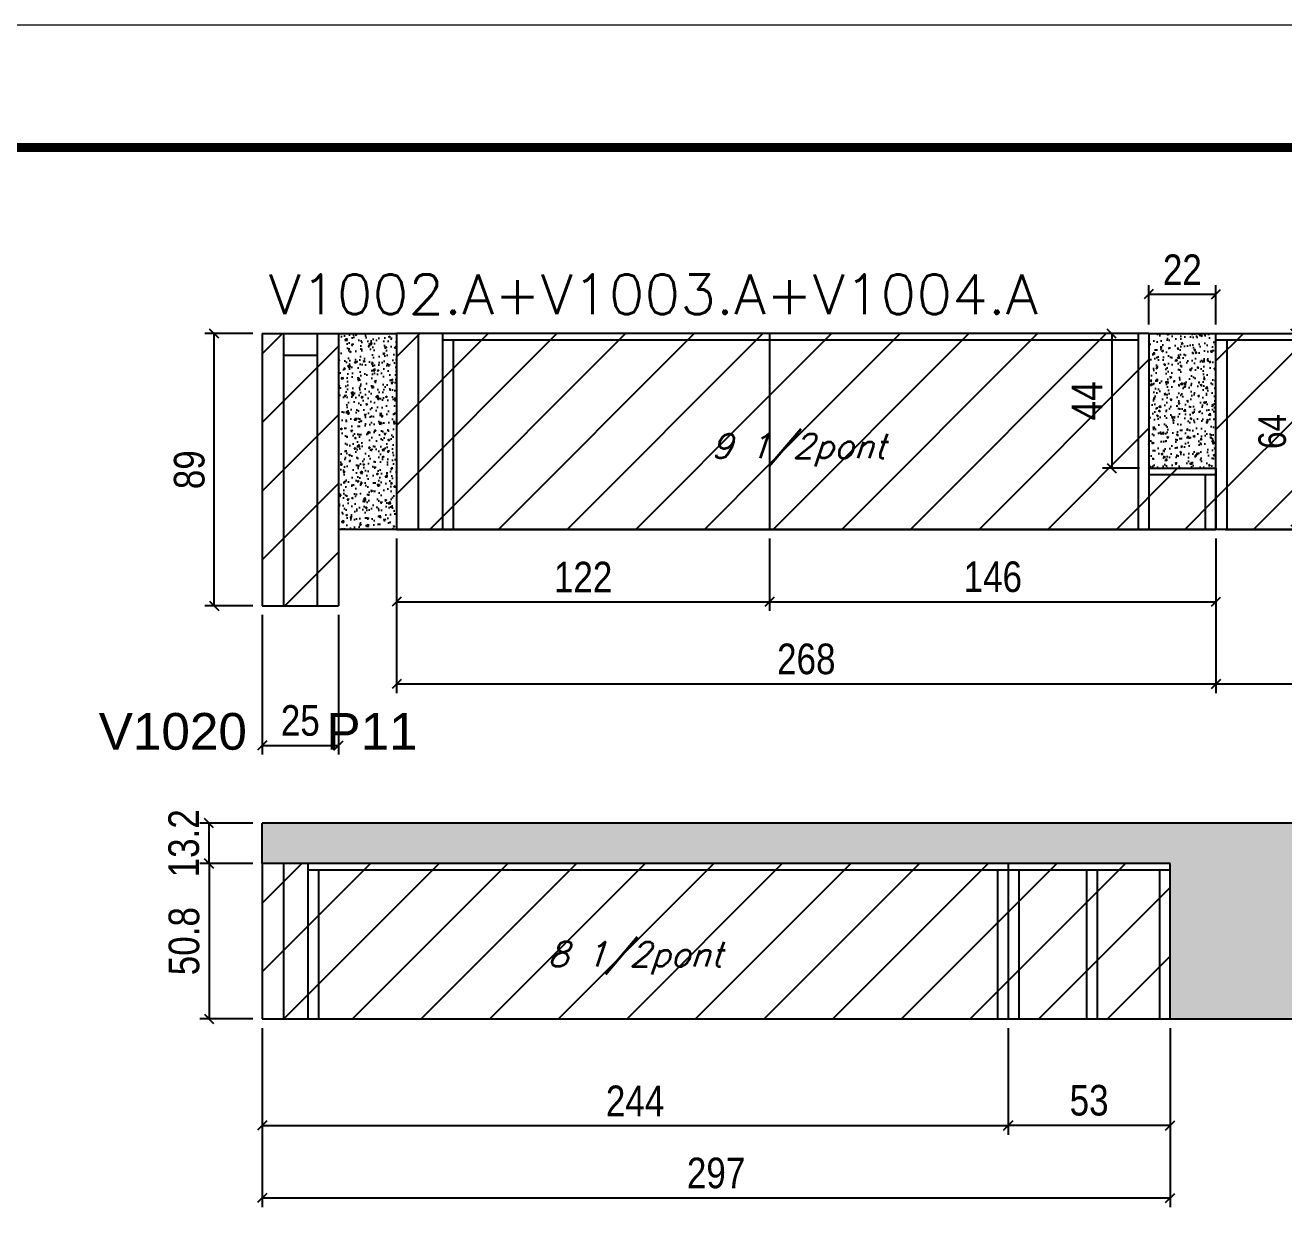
# Model space of a CAD drawing. Extents: x -20960 to -5926, y -2106 to 21915.
# Drawn here: x -8611 to -8199.3, y 20373.9 to 20766.8 of the extents above; entities that cross this region are included whole.
import ezdxf

# ---------------------------------------------------------------- set-up
doc = ezdxf.new("R2010")
doc.units = 0
doc.linetypes.add('DASHED', pattern=[0.75, 0.5, -0.25])
for name, color, linetype in [('5', 5, 'Continuous'), ('COTA', 241, 'Continuous'), ('Painéis', 200, 'Continuous'), ('Reaproveitamento', 251, 'Continuous'), ('SARR_2.2x7', 40, 'Continuous'), ('SARR_3.5x7', 81, 'Continuous'), ('texto', 7, 'Continuous')]:
    doc.layers.add(name, color=color, linetype=linetype)
for name, color, linetype, lineweight in [('Folhas', 255, 'Continuous', 9), ('SARRAFO DE PRESSAO', 251, 'DASHED', 9), ('Texto Seção', 7, 'Continuous', 15)]:
    doc.layers.add(name, color=color, linetype=linetype, lineweight=lineweight)
doc.styles.add('COTA TECNICA', font='techl___.ttf', dxfattribs={"height": 10})
doc.styles.add('COTA TECNICA-50', font='techl___.ttf', dxfattribs={"height": 9})
doc.styles.add('REGUA-120', font='ROMANS.shx', dxfattribs={"height": 15})
doc.styles.add('Romans', font='romans.shx')
doc.styles.get("Standard").update_dxf_attribs({"font": 'arial.ttf'})
doc.dimstyles.new('COTA PAINEL-50', dxfattribs={"dimtxt": 9, "dimasz": 3, "dimexe": 3, "dimexo": 3, "dimgap": 3, "dimtad": 1, "dimdec": 1, "dimzin": 12, "dimdsep": 46, "dimtxsty": 'COTA TECNICA-50', "dimblk1": 'OBLIQUE', "dimblk2": 'OBLIQUE', "dimsah": 1, "dimcen": 0.9, "dimclrd": 4, "dimclre": 4, "dimclrt": 240, "dimadec": 1, "dimazin": 3, "dimtfac": 1, "dimtdec": 1, "dimtmove": 0, "dimatfit": 3, "dimfxl": 1, "dimtolj": 1, "dimtzin": 12, "dimarcsym": 0})
doc.dimstyles.new('PAINEL', dxfattribs={"dimtxt": 10, "dimasz": 3, "dimexe": 3, "dimexo": 3, "dimgap": 3, "dimtad": 1, "dimdec": 1, "dimzin": 12, "dimdsep": 46, "dimtxsty": 'COTA TECNICA', "dimblk1": 'OBLIQUE', "dimblk2": 'OBLIQUE', "dimsah": 1, "dimcen": 0.9, "dimclrd": 4, "dimclre": 4, "dimclrt": 240, "dimadec": 1, "dimazin": 3, "dimtfac": 1, "dimtdec": 1, "dimtmove": 0, "dimatfit": 3, "dimfxl": 1, "dimtolj": 1, "dimtzin": 12, "dimarcsym": 0})
pattern_1 = [(45, (3302.595, 1378.871), (-11.22532, 11.22532), [])]

# ---------------------------------------------------------------- blocks, each defined once
blk = doc.blocks.new('9999999999')
at = {"layer": 'Folhas'}
blk.add_lwpolyline([(98138.98, 34190.21), (99623.98, 34190.21), (99623.98, 35240.21), (98138.98, 35240.21)], close=True, dxfattribs=at)
at = {"layer": 'Folhas', "color": 30, "const_width": 3}
blk.add_lwpolyline([(98213.98, 34230.21), (99583.98, 34230.21), (99583.98, 35200.21), (98213.98, 35200.21)], close=True, dxfattribs=at)
blk = doc.blocks.new('_Oblique')
at = {"color": 0, "linetype": 'ByBlock', "lineweight": -2}
blk.add_line((-0.5, -0.5), (0.5, 0.5), dxfattribs=at)
blk = doc.blocks.new('*D6470')
at = {"layer": 'COTA', "color": 4, "linetype": 'ByBlock', "lineweight": -2, "transparency": 16777216}
for p, q in [((-8243.53, 20668.98), (-8243.53, 20681.86)), ((-8243.53, 20678.86), (-8221.53, 20678.86)), ((-8221.53, 20668.98), (-8221.53, 20681.86))]:
    blk.add_line(p, q, dxfattribs=at)
at = {"layer": 'Defpoints', "color": 0, "linetype": 'ByBlock', "transparency": 16777216}
for p in [(-8221.53, 20678.86), (-8243.53, 20665.98), (-8221.53, 20665.98)]:
    blk.add_point(p, dxfattribs=at)
at = {"layer": 'COTA', "color": 4, "linetype": 'ByBlock', "lineweight": -2, "transparency": 16777216, "xscale": 3, "yscale": 3, "zscale": 3, "rotation": 180}
blk.add_blockref('_Oblique', (-8243.53, 20678.86), dxfattribs=at)
at = {"layer": 'COTA', "color": 4, "linetype": 'ByBlock', "lineweight": -2, "transparency": 16777216, "xscale": 3, "yscale": 3, "zscale": 3}
blk.add_blockref('_Oblique', (-8221.53, 20678.86), dxfattribs=at)
at = {"layer": 'COTA', "color": 240, "linetype": 'ByBlock', "transparency": 16777216, "insert": (-8232.53, 20686.86), "char_height": 10, "attachment_point": 5, "style": 'COTA TECNICA'}
blk.add_mtext('\\A1;22', dxfattribs=at)
blk = doc.blocks.new('*D6471')
at = {"layer": 'COTA', "color": 4, "linetype": 'ByBlock', "lineweight": -2, "transparency": 16777216}
for p, q in [((-8536.53, 20665.98), (-8552.21, 20665.98)), ((-8549.21, 20576.98), (-8549.21, 20665.98)), ((-8536.53, 20576.98), (-8552.21, 20576.98))]:
    blk.add_line(p, q, dxfattribs=at)
at = {"layer": 'Defpoints', "color": 0, "linetype": 'ByBlock', "transparency": 16777216}
for p in [(-8549.21, 20665.98), (-8533.53, 20665.98), (-8533.53, 20576.98)]:
    blk.add_point(p, dxfattribs=at)
at = {"layer": 'COTA', "color": 4, "linetype": 'ByBlock', "lineweight": -2, "transparency": 16777216, "xscale": 3, "yscale": 3, "zscale": 3}
for p, rotation in [((-8549.21, 20665.98), 90), ((-8549.21, 20576.98), 270)]:
    blk.add_blockref('_Oblique', p, dxfattribs=dict(at, rotation=rotation))
at = {"layer": 'COTA', "color": 240, "linetype": 'ByBlock', "transparency": 16777216, "insert": (-8557.31, 20621.48), "char_height": 10, "attachment_point": 5, "rotation": 90, "style": 'COTA TECNICA'}
blk.add_mtext('\\A1;89', dxfattribs=at)
blk = doc.blocks.new('*D6472')
at = {"layer": 'COTA', "color": 4, "linetype": 'ByBlock', "lineweight": -2, "transparency": 16777216}
for p, q in [((-8533.53, 20573.98), (-8533.53, 20528.32)), ((-8508.53, 20573.98), (-8508.53, 20528.32)), ((-8533.53, 20531.32), (-8508.53, 20531.32))]:
    blk.add_line(p, q, dxfattribs=at)
at = {"layer": 'Defpoints', "color": 0, "linetype": 'ByBlock', "transparency": 16777216}
for p in [(-8533.53, 20576.98), (-8508.53, 20576.98), (-8508.53, 20531.32)]:
    blk.add_point(p, dxfattribs=at)
at = {"layer": 'COTA', "color": 4, "linetype": 'ByBlock', "lineweight": -2, "transparency": 16777216, "xscale": 3, "yscale": 3, "zscale": 3, "rotation": 180}
blk.add_blockref('_Oblique', (-8533.53, 20531.32), dxfattribs=at)
at = {"layer": 'COTA', "color": 4, "linetype": 'ByBlock', "lineweight": -2, "transparency": 16777216, "xscale": 3, "yscale": 3, "zscale": 3}
blk.add_blockref('_Oblique', (-8508.53, 20531.32), dxfattribs=at)
at = {"layer": 'COTA', "color": 240, "linetype": 'ByBlock', "transparency": 16777216, "insert": (-8521.03, 20539.43), "char_height": 10, "attachment_point": 5, "style": 'COTA TECNICA'}
blk.add_mtext('\\A1;25', dxfattribs=at)
blk = doc.blocks.new('*D6473')
at = {"layer": 'COTA', "color": 4, "linetype": 'ByBlock', "lineweight": -2, "transparency": 16777216}
for p, q in [((-8489.53, 20598.98), (-8489.53, 20548.43)), ((-8221.53, 20598.98), (-8221.53, 20548.43)), ((-8489.53, 20551.43), (-8221.53, 20551.43))]:
    blk.add_line(p, q, dxfattribs=at)
at = {"layer": 'Defpoints', "color": 0, "linetype": 'ByBlock', "transparency": 16777216}
for p in [(-8489.53, 20601.98), (-8221.53, 20601.98), (-8221.53, 20551.43)]:
    blk.add_point(p, dxfattribs=at)
at = {"layer": 'COTA', "color": 4, "linetype": 'ByBlock', "lineweight": -2, "transparency": 16777216, "xscale": 3, "yscale": 3, "zscale": 3, "rotation": 180}
blk.add_blockref('_Oblique', (-8489.53, 20551.43), dxfattribs=at)
at = {"layer": 'COTA', "color": 4, "linetype": 'ByBlock', "lineweight": -2, "transparency": 16777216, "xscale": 3, "yscale": 3, "zscale": 3}
blk.add_blockref('_Oblique', (-8221.53, 20551.43), dxfattribs=at)
at = {"layer": 'COTA', "color": 240, "linetype": 'ByBlock', "transparency": 16777216, "insert": (-8355.53, 20559.55), "char_height": 10, "attachment_point": 5, "style": 'COTA TECNICA'}
blk.add_mtext('\\A1;268', dxfattribs=at)
blk = doc.blocks.new('*D6474')
at = {"layer": 'COTA', "color": 4, "linetype": 'ByBlock', "lineweight": -2, "transparency": 16777216}
for p, q in [((-8246.53, 20665.98), (-8258.63, 20665.98)), ((-8255.63, 20665.98), (-8255.63, 20621.98)), ((-8246.53, 20621.98), (-8258.63, 20621.98))]:
    blk.add_line(p, q, dxfattribs=at)
at = {"layer": 'Defpoints', "color": 0, "linetype": 'ByBlock', "transparency": 16777216}
for p in [(-8243.53, 20665.98), (-8255.63, 20621.98), (-8243.53, 20621.98)]:
    blk.add_point(p, dxfattribs=at)
at = {"layer": 'COTA', "color": 4, "linetype": 'ByBlock', "lineweight": -2, "transparency": 16777216, "xscale": 3, "yscale": 3, "zscale": 3}
for p, rotation in [((-8255.63, 20665.98), 90), ((-8255.63, 20621.98), 270)]:
    blk.add_blockref('_Oblique', p, dxfattribs=dict(at, rotation=rotation))
at = {"layer": 'COTA', "color": 240, "linetype": 'ByBlock', "transparency": 16777216, "insert": (-8263.7, 20643.98), "char_height": 10, "attachment_point": 5, "rotation": 90, "style": 'COTA TECNICA'}
blk.add_mtext('\\A1;44', dxfattribs=at)
blk = doc.blocks.new('*D6475')
at = {"layer": 'COTA', "color": 4, "linetype": 'ByBlock', "lineweight": -2, "transparency": 16777216}
for p, q in [((-8221.53, 20578.98), (-8221.53, 20548.43)), ((-7975.53, 20578.98), (-7975.53, 20548.43)), ((-8221.53, 20551.43), (-7975.53, 20551.43))]:
    blk.add_line(p, q, dxfattribs=at)
at = {"layer": 'Defpoints', "color": 0, "linetype": 'ByBlock', "transparency": 16777216}
for p in [(-8221.53, 20581.98), (-7975.53, 20581.98), (-7975.53, 20551.43)]:
    blk.add_point(p, dxfattribs=at)
at = {"layer": 'COTA', "color": 4, "linetype": 'ByBlock', "lineweight": -2, "transparency": 16777216, "xscale": 3, "yscale": 3, "zscale": 3, "rotation": 180}
blk.add_blockref('_Oblique', (-8221.53, 20551.43), dxfattribs=at)
at = {"layer": 'COTA', "color": 4, "linetype": 'ByBlock', "lineweight": -2, "transparency": 16777216, "xscale": 3, "yscale": 3, "zscale": 3}
blk.add_blockref('_Oblique', (-7975.53, 20551.43), dxfattribs=at)
at = {"layer": 'COTA', "color": 240, "linetype": 'ByBlock', "transparency": 16777216, "insert": (-8098.53, 20559.53), "char_height": 10, "attachment_point": 5, "style": 'COTA TECNICA'}
blk.add_mtext('\\A1;246', dxfattribs=at)
blk = doc.blocks.new('*D6533')
at = {"layer": 'COTA', "color": 4, "lineweight": -2, "ltscale": 25, "transparency": 16777216}
for p, q in [((-8489.53, 20598.98), (-8489.53, 20575.32)), ((-8367.53, 20598.98), (-8367.53, 20575.32)), ((-8489.53, 20578.32), (-8367.53, 20578.32))]:
    blk.add_line(p, q, dxfattribs=at)
at = {"layer": 'Defpoints', "color": 0, "ltscale": 25, "transparency": 16777216}
for p in [(-8489.53, 20601.98), (-8367.53, 20601.98), (-8367.53, 20578.32)]:
    blk.add_point(p, dxfattribs=at)
at = {"layer": 'COTA', "color": 4, "lineweight": -2, "ltscale": 25, "transparency": 16777216, "xscale": 3, "yscale": 3, "zscale": 3, "rotation": 180}
blk.add_blockref('_Oblique', (-8489.53, 20578.32), dxfattribs=at)
at = {"layer": 'COTA', "color": 4, "lineweight": -2, "ltscale": 25, "transparency": 16777216, "xscale": 3, "yscale": 3, "zscale": 3}
blk.add_blockref('_Oblique', (-8367.53, 20578.32), dxfattribs=at)
at = {"layer": 'COTA', "color": 240, "ltscale": 25, "transparency": 16777216, "insert": (-8428.53, 20586.38), "char_height": 10, "attachment_point": 5, "style": 'COTA TECNICA'}
blk.add_mtext('\\A1;122', dxfattribs=at)
blk = doc.blocks.new('*D6534')
at = {"layer": 'COTA', "color": 4, "lineweight": -2, "ltscale": 25, "transparency": 16777216}
for p, q in [((-8367.53, 20598.98), (-8367.53, 20575.32)), ((-8221.53, 20598.98), (-8221.53, 20575.32)), ((-8367.53, 20578.32), (-8221.53, 20578.32))]:
    blk.add_line(p, q, dxfattribs=at)
at = {"layer": 'Defpoints', "color": 0, "ltscale": 25, "transparency": 16777216}
for p in [(-8367.53, 20601.98), (-8221.53, 20601.98), (-8221.53, 20578.32)]:
    blk.add_point(p, dxfattribs=at)
at = {"layer": 'COTA', "color": 4, "lineweight": -2, "ltscale": 25, "transparency": 16777216, "xscale": 3, "yscale": 3, "zscale": 3, "rotation": 180}
blk.add_blockref('_Oblique', (-8367.53, 20578.32), dxfattribs=at)
at = {"layer": 'COTA', "color": 4, "lineweight": -2, "ltscale": 25, "transparency": 16777216, "xscale": 3, "yscale": 3, "zscale": 3}
blk.add_blockref('_Oblique', (-8221.53, 20578.32), dxfattribs=at)
at = {"layer": 'COTA', "color": 240, "ltscale": 25, "transparency": 16777216, "insert": (-8294.53, 20586.42), "char_height": 10, "attachment_point": 5, "style": 'COTA TECNICA'}
blk.add_mtext('\\A1;146', dxfattribs=at)
blk = doc.blocks.new('*D6451')
at = {"layer": 'COTA', "color": 4, "linetype": 'ByBlock', "lineweight": -2, "transparency": 16777216}
for p, q in [((-8533.53, 20438.93), (-8533.53, 20380.37)), ((-8236.53, 20438.93), (-8236.53, 20380.37)), ((-8533.53, 20383.37), (-8236.53, 20383.37))]:
    blk.add_line(p, q, dxfattribs=at)
at = {"layer": 'Defpoints', "color": 0, "linetype": 'ByBlock', "transparency": 16777216}
for p in [(-8533.53, 20441.93), (-8236.53, 20441.93), (-8236.53, 20383.37)]:
    blk.add_point(p, dxfattribs=at)
at = {"layer": 'COTA', "color": 4, "linetype": 'ByBlock', "lineweight": -2, "transparency": 16777216, "xscale": 3, "yscale": 3, "zscale": 3, "rotation": 180}
blk.add_blockref('_Oblique', (-8533.53, 20383.37), dxfattribs=at)
at = {"layer": 'COTA', "color": 4, "linetype": 'ByBlock', "lineweight": -2, "transparency": 16777216, "xscale": 3, "yscale": 3, "zscale": 3}
blk.add_blockref('_Oblique', (-8236.53, 20383.37), dxfattribs=at)
at = {"layer": 'COTA', "color": 240, "linetype": 'ByBlock', "transparency": 16777216, "insert": (-8385.03, 20391.48), "char_height": 10, "attachment_point": 5, "style": 'COTA TECNICA'}
blk.add_mtext('\\A1;297', dxfattribs=at)
blk = doc.blocks.new('*D6454')
at = {"layer": 'COTA', "color": 4, "linetype": 'ByBlock', "lineweight": -2, "transparency": 16777216}
for p, q in [((-8289.53, 20438.93), (-8289.53, 20404.04)), ((-8236.53, 20438.93), (-8236.53, 20404.04)), ((-8236.53, 20407.04), (-8289.53, 20407.04))]:
    blk.add_line(p, q, dxfattribs=at)
at = {"layer": 'Defpoints', "color": 0, "linetype": 'ByBlock', "transparency": 16777216}
for p in [(-8289.53, 20441.93), (-8236.53, 20441.93), (-8289.53, 20407.04)]:
    blk.add_point(p, dxfattribs=at)
at = {"layer": 'COTA', "color": 4, "linetype": 'ByBlock', "lineweight": -2, "transparency": 16777216, "xscale": 3, "yscale": 3, "zscale": 3, "rotation": 180}
blk.add_blockref('_Oblique', (-8289.53, 20407.04), dxfattribs=at)
at = {"layer": 'COTA', "color": 4, "linetype": 'ByBlock', "lineweight": -2, "transparency": 16777216, "xscale": 3, "yscale": 3, "zscale": 3}
blk.add_blockref('_Oblique', (-8236.53, 20407.04), dxfattribs=at)
at = {"layer": 'COTA', "color": 240, "linetype": 'ByBlock', "transparency": 16777216, "insert": (-8263.03, 20415.26), "char_height": 10, "attachment_point": 5, "style": 'COTA TECNICA'}
blk.add_mtext('\\A1;53', dxfattribs=at)
blk = doc.blocks.new('*D6459')
at = {"layer": 'COTA', "color": 4, "linetype": 'ByBlock', "lineweight": -2, "transparency": 16777216}
for p, q in [((-8536.53, 20492.73), (-8553.89, 20492.73)), ((-8550.89, 20492.73), (-8550.89, 20441.93)), ((-8536.53, 20441.93), (-8553.89, 20441.93))]:
    blk.add_line(p, q, dxfattribs=at)
at = {"layer": 'Defpoints', "color": 0, "linetype": 'ByBlock', "transparency": 16777216}
for p in [(-8533.53, 20492.73), (-8550.89, 20441.93), (-8533.53, 20441.93)]:
    blk.add_point(p, dxfattribs=at)
at = {"layer": 'COTA', "color": 4, "linetype": 'ByBlock', "lineweight": -2, "transparency": 16777216, "xscale": 3, "yscale": 3, "zscale": 3}
for p, rotation in [((-8550.89, 20492.73), 90), ((-8550.89, 20441.93), 270)]:
    blk.add_blockref('_Oblique', p, dxfattribs=dict(at, rotation=rotation))
at = {"layer": 'COTA', "color": 240, "linetype": 'ByBlock', "transparency": 16777216, "insert": (-8559.02, 20467.33), "char_height": 10, "attachment_point": 5, "rotation": 90, "style": 'COTA TECNICA'}
blk.add_mtext('\\A1;50.8', dxfattribs=at)
blk = doc.blocks.new('*D6460')
at = {"layer": 'COTA', "color": 4, "linetype": 'ByBlock', "lineweight": -2, "transparency": 16777216}
for p, q in [((-8536.53, 20505.93), (-8553.89, 20505.93)), ((-8550.89, 20492.73), (-8550.89, 20505.93)), ((-8536.53, 20492.73), (-8553.89, 20492.73))]:
    blk.add_line(p, q, dxfattribs=at)
at = {"layer": 'Defpoints', "color": 0, "linetype": 'ByBlock', "transparency": 16777216}
for p in [(-8550.89, 20505.93), (-8533.53, 20505.93), (-8533.53, 20492.73)]:
    blk.add_point(p, dxfattribs=at)
at = {"layer": 'COTA', "color": 4, "linetype": 'ByBlock', "lineweight": -2, "transparency": 16777216, "xscale": 3, "yscale": 3, "zscale": 3}
for p, rotation in [((-8550.89, 20505.93), 90), ((-8550.89, 20492.73), 270)]:
    blk.add_blockref('_Oblique', p, dxfattribs=dict(at, rotation=rotation))
at = {"layer": 'COTA', "color": 240, "linetype": 'ByBlock', "transparency": 16777216, "insert": (-8559.11, 20499.33), "char_height": 10, "attachment_point": 5, "rotation": 90, "style": 'COTA TECNICA'}
blk.add_mtext('\\A1;13.2', dxfattribs=at)
blk = doc.blocks.new('*D6465')
at = {"layer": 'COTA', "color": 4, "lineweight": -2, "transparency": 16777216}
for p, q in [((-8533.53, 20418.93), (-8533.53, 20404.04)), ((-8289.53, 20418.93), (-8289.53, 20404.04)), ((-8533.53, 20407.04), (-8289.53, 20407.04))]:
    blk.add_line(p, q, dxfattribs=at)
at = {"layer": 'Defpoints', "color": 0, "transparency": 16777216}
for p in [(-8533.53, 20421.93), (-8289.53, 20421.93), (-8289.53, 20407.04)]:
    blk.add_point(p, dxfattribs=at)
at = {"layer": 'COTA', "color": 4, "lineweight": -2, "transparency": 16777216, "xscale": 3, "yscale": 3, "zscale": 3, "rotation": 180}
blk.add_blockref('_Oblique', (-8533.53, 20407.04), dxfattribs=at)
at = {"layer": 'COTA', "color": 4, "lineweight": -2, "transparency": 16777216, "xscale": 3, "yscale": 3, "zscale": 3}
blk.add_blockref('_Oblique', (-8289.53, 20407.04), dxfattribs=at)
at = {"layer": 'COTA', "color": 240, "transparency": 16777216, "insert": (-8411.53, 20415.11), "char_height": 10, "attachment_point": 5, "style": 'COTA TECNICA'}
blk.add_mtext('\\A1;244', dxfattribs=at)
blk = doc.blocks.new('*D6526')
at = {"layer": 'COTA', "color": 4, "lineweight": -2, "transparency": 16777216}
for p, q in [((-8218.53, 20665.98), (-8192.5, 20665.98)), ((-8195.5, 20601.98), (-8195.5, 20665.98)), ((-8218.53, 20601.98), (-8192.5, 20601.98))]:
    blk.add_line(p, q, dxfattribs=at)
at = {"layer": 'Defpoints', "color": 0, "transparency": 16777216}
for p in [(-8221.53, 20665.98), (-8195.5, 20665.98), (-8221.53, 20601.98)]:
    blk.add_point(p, dxfattribs=at)
at = {"layer": 'COTA', "color": 4, "lineweight": -2, "transparency": 16777216, "xscale": 3, "yscale": 3, "zscale": 3}
for p, rotation in [((-8195.5, 20665.98), 90), ((-8195.5, 20601.98), 270)]:
    blk.add_blockref('_Oblique', p, dxfattribs=dict(at, rotation=rotation))
at = {"layer": 'COTA', "color": 240, "transparency": 16777216, "insert": (-8203.09, 20633.98), "char_height": 9, "attachment_point": 5, "rotation": 90, "style": 'COTA TECNICA-50'}
blk.add_mtext('\\A1;64', dxfattribs=at)

msp = doc.modelspace()

# ---------------------------------------------------------------- hatches: boundary and pattern name
at = {"layer": 'COTA', "linetype": 'ByBlock'}
h = msp.add_hatch(dxfattribs=at)
h.set_pattern_fill('AR-CONC', color=256, scale=0.03)
h.set_pattern_definition([(50, (-1465.9054, 230.296), (5.4655401, -0.4781726), [0.5715, -6.2865]), (355, (-1465.9054, 230.296), (-1.0573026, 5.7317054), [0.4572, -5.0292175]), (100.451445, (-1465.45, 230.256), (4.4082374, 5.2535326), [0.4857003, -5.3427073]), (46.1842, (-1465.9054, 231.82), (8.1323712, -1.2612698), [0.85725, -9.42975]), (96.635558, (-1465.228, 231.715), (7.122124, 7.4227837), [0.7285507, -8.0140682]), (351.18415, (-1465.905, 231.82), (7.122124, 7.4227837), [0.685799, -7.543792]), (21, (-1465.1434, 231.439), (4.5484317, -3.0679559), [0.5715, -6.2865]), (326, (-1465.1434, 231.439), (1.8540609, 5.525639), [0.4572, -5.0292]), (71.451445, (-1464.7644, 231.1834), (6.4024926, 2.4576831), [0.4857003, -5.3426981]), (37.5, (-1465.9054, 230.296), (0.0926581, 2.53665117), [0, -4.96824, 0, -5.1054, 0, -5.04825]), (7.5, (-1465.9054, 230.296), (2.00458988, 3.00541724), [0, -2.91084, 0, -4.85394, 0, -1.92405]), (327.5, (-1467.6047, 230.296), (4.06771786, -0.17186232), [0, -1.905, 0, -5.9436, 0, -7.8867]), (317.5, (-1468.3667, 230.296), (4.44387544, 0.76279473), [0, -2.4765, 0, -3.94716, 0, -5.6007])])
h.paths.add_polyline_path([(-8508.53, 20601.98), (-8489.53, 20601.98), (-8489.53, 20665.98), (-8508.53, 20665.98)])
h = msp.add_hatch(dxfattribs=at)
h.set_pattern_fill('AR-CONC', color=256, scale=0.03)
h.set_pattern_definition([(50, (-139142.923, -11330.4044), (5.46554007, -0.47817257), [0.5715, -6.2865]), (355, (-139142.923, -11330.4044), (-1.05730264, 5.73170536), [0.4572, -5.02921753]), (100.4514447, (-139142.468, -11330.4443), (4.40823741, 5.25353256), [0.48570026, -5.34270734]), (46.1842, (-139142.923, -11328.8804), (8.13237123, -1.26126984), [0.85725, -9.42975]), (96.6355576, (-139142.2455, -11328.9856), (7.122124, 7.42278374), [0.7285507, -8.01406824]), (351.184151, (-139142.923, -11328.8804), (7.122124, 7.42278374), [0.685799, -7.54379196]), (21, (-139142.161, -11329.2614), (4.54843174, -3.06795595), [0.5715, -6.2865]), (326, (-139142.161, -11329.2614), (1.85406085, 5.52563898), [0.4572, -5.0292]), (71.451445, (-139141.782, -11329.517), (6.40249258, 2.45768307), [0.48570026, -5.34269813]), (37.5, (-139142.9232, -11330.4044), (0.092658098, 2.536651166), [0, -4.96824, 0, -5.1054, 0, -5.04825]), (7.5, (-139142.9232, -11330.4044), (2.004589875, 3.005417245), [0, -2.91084, 0, -4.85394, 0, -1.92405]), (327.5, (-139144.6225, -11330.4044), (4.067717855, -0.17186232), [0, -1.905, 0, -5.9436, 0, -7.8867]), (317.5, (-139145.3845, -11330.4044), (4.44387544, 0.76279473), [0, -2.4765, 0, -3.94716, 0, -5.6007])])
h.paths.add_polyline_path([(-8221.53, 20665.98), (-8243.53, 20665.98), (-8243.53, 20621.98), (-8221.53, 20621.98)])
h = msp.add_hatch(dxfattribs=at)
h.set_pattern_fill('AR-CONC', color=256, scale=0.03)
h.set_pattern_definition([(50, (-149275.4913, -12553.571), (5.46554007, -0.47817257), [0.5715, -6.2865]), (355, (-149275.4913, -12553.571), (-1.05730264, 5.73170536), [0.4572, -5.02921753]), (100.4514447, (-149275.036, -12553.611), (4.40823741, 5.25353256), [0.48570026, -5.34270734]), (46.1842, (-149275.491, -12552.047), (8.13237123, -1.26126984), [0.85725, -9.42975]), (96.6355576, (-149274.814, -12552.152), (7.122124, 7.42278374), [0.7285507, -8.01406824]), (351.184151, (-149275.491, -12552.047), (7.122124, 7.42278374), [0.685799, -7.54379196]), (21, (-149274.7293, -12552.428), (4.54843174, -3.06795595), [0.5715, -6.2865]), (326, (-149274.7293, -12552.428), (1.85406085, 5.52563898), [0.4572, -5.0292]), (71.451445, (-149274.3503, -12552.684), (6.40249258, 2.45768307), [0.48570026, -5.34269813]), (37.5, (-149275.4913, -12553.5711), (0.092658098, 2.536651166), [0, -4.96824, 0, -5.1054, 0, -5.04825]), (7.5, (-149275.4913, -12553.571), (2.004589875, 3.005417245), [0, -2.91084, 0, -4.85394, 0, -1.92405]), (327.5, (-149277.1906, -12553.5711), (4.067717855, -0.17186232), [0, -1.905, 0, -5.9436, 0, -7.8867]), (317.5, (-149277.9526, -12553.571), (4.44387544, 0.76279473), [0, -2.4765, 0, -3.94716, 0, -5.6007])])
h.paths.add_polyline_path([(-8236.53, 20441.93), (-8209.53, 20441.93), (-8189.12, 20441.93), (-8189.12, 20505.93), (-8533.53, 20505.93), (-8533.53, 20492.73), (-8236.53, 20492.73)])
at = {"layer": 'Reaproveitamento', "transparency": 33554684}
h = msp.add_hatch(dxfattribs=at)
h.set_pattern_fill('ANSI31', color=256, scale=5)
h.set_pattern_definition(pattern_1)
h.paths.add_polyline_path([(-8508.53, 20665.98), (-8533.53, 20665.98), (-8533.53, 20576.98), (-8508.53, 20576.98)])
h = msp.add_hatch(dxfattribs=at)
h.set_pattern_fill('ANSI31', color=256, scale=5)
h.set_pattern_definition(pattern_1)
h.paths.add_polyline_path([(-8367.53, 20601.98), (-8367.53, 20665.98), (-8489.53, 20665.98), (-8489.53, 20601.98)])
h = msp.add_hatch(dxfattribs=at)
h.set_pattern_fill('ANSI31', color=256, scale=5)
h.set_pattern_definition(pattern_1)
h.paths.add_polyline_path([(-8221.53, 20601.98), (-8221.53, 20621.98), (-8243.53, 20621.98), (-8243.53, 20665.98), (-8367.53, 20665.98), (-8367.53, 20601.98)])
h = msp.add_hatch(dxfattribs=at)
h.set_pattern_fill('ANSI31', color=256, scale=5)
h.set_pattern_definition(pattern_1)
h.paths.add_polyline_path([(-7977.53, 20601.98), (-7977.53, 20665.98), (-8221.53, 20665.98), (-8221.53, 20621.98), (-8221.53, 20601.98)])
h = msp.add_hatch(dxfattribs=at)
h.set_pattern_fill('ANSI31', color=256, scale=5)
h.set_pattern_definition(pattern_1)
h.paths.add_polyline_path([(-8533.53, 20492.73), (-8533.53, 20441.93), (-8289.53, 20441.93), (-8289.53, 20492.73)])
h = msp.add_hatch(dxfattribs=at)
h.set_pattern_fill('ANSI31', color=256, scale=5)
h.set_pattern_definition(pattern_1)
h.paths.add_polyline_path([(-8289.53, 20441.93), (-8236.53, 20441.93), (-8236.53, 20492.73), (-8289.53, 20492.73)])

# ---------------------------------------------------------------- linework, layer by layer
at = {"layer": 'COTA', "linetype": 'ByBlock'}
for p, q in [((-8508.53, 20665.98), (-8489.53, 20665.98)), ((-8243.53, 20665.98), (-8221.53, 20665.98)), ((-8489.53, 20601.98), (-8508.53, 20601.98)), ((-8489.53, 20601.98), (-8489.53, 20601.98)), ((-8189.12, 20505.93), (-8533.53, 20505.93)), ((-8533.53, 20492.73), (-8533.53, 20505.93)), ((-8236.53, 20441.93), (-8189.05, 20441.93))]:
    msp.add_line(p, q, dxfattribs=at)
at = {"layer": 'Painéis', "linetype": 'ByBlock'}
for p, q in [((-8533.53, 20665.98), (-8533.53, 20576.98)), ((-8533.53, 20665.98), (-8508.53, 20665.98)), ((-8508.53, 20665.98), (-8508.53, 20576.98)), ((-8489.53, 20665.98), (-8489.53, 20601.98)), ((-8243.53, 20665.98), (-8489.53, 20665.98)), ((-8367.53, 20665.98), (-8367.53, 20601.98)), ((-8243.53, 20665.98), (-8243.53, 20621.98)), ((-8221.53, 20665.98), (-7975.53, 20665.98)), ((-8221.53, 20621.98), (-8221.53, 20665.98)), ((-8243.53, 20621.98), (-8221.53, 20621.98)), ((-8221.53, 20621.98), (-8221.53, 20602.15)), ((-8221.53, 20601.98), (-8221.53, 20621.98)), ((-8489.53, 20601.98), (-8221.53, 20601.98)), ((-7975.53, 20601.98), (-8221.53, 20601.98)), ((-8533.53, 20576.98), (-8508.53, 20576.98)), ((-8533.53, 20492.73), (-8533.53, 20441.93)), ((-8236.53, 20492.73), (-8533.53, 20492.73)), ((-8289.53, 20492.73), (-8289.53, 20441.93)), ((-8236.53, 20441.93), (-8236.53, 20492.73)), ((-8533.53, 20441.93), (-8289.53, 20441.93)), ((-8289.53, 20441.93), (-8236.53, 20441.93))]:
    msp.add_line(p, q, dxfattribs=at)
at = {"layer": 'Painéis'}
for p in [(-7975.53, 20601.98), (-8489.53, 20601.98)]:
    msp.add_line(p, (-8489.53, 20601.98), dxfattribs=at)
at = {"layer": 'SARR_2.2x7', "linetype": 'Continuous'}
for p, q in [((-8526.53, 20665.98), (-8526.53, 20576.98)), ((-8515.53, 20665.98), (-8515.53, 20576.98)), ((-8482.53, 20665.98), (-8482.53, 20601.98)), ((-8247.03, 20663.78), (-8474.53, 20663.78)), ((-7992.53, 20663.78), (-8221.53, 20663.78)), ((-8526.53, 20658.98), (-8515.53, 20658.98)), ((-8221.53, 20619.78), (-8243.53, 20619.78)), ((-8526.53, 20492.73), (-8526.53, 20441.93)), ((-8289.53, 20490.53), (-8518.53, 20490.53)), ((-8236.53, 20490.53), (-8289.53, 20490.53))]:
    msp.add_line(p, q, dxfattribs=at)
at = {"layer": 'SARR_3.5x7'}
for p, q in [((-8474.53, 20665.98), (-8474.53, 20601.98)), ((-8471.03, 20663.78), (-8471.03, 20601.98)), ((-8247.03, 20665.98), (-8247.03, 20601.98)), ((-8218.03, 20663.78), (-8218.03, 20601.98)), ((-8243.53, 20621.98), (-8243.53, 20601.98)), ((-8225.03, 20619.78), (-8225.03, 20601.98)), ((-8518.53, 20492.73), (-8518.53, 20441.93)), ((-8515.03, 20490.53), (-8515.03, 20441.93)), ((-8293.03, 20490.53), (-8293.03, 20441.93)), ((-8286.03, 20490.53), (-8286.03, 20441.93)), ((-8263.88, 20490.53), (-8263.88, 20441.93)), ((-8260.38, 20490.53), (-8260.38, 20441.93)), ((-8240.03, 20490.53), (-8240.03, 20441.93))]:
    msp.add_line(p, q, dxfattribs=at)

# ---------------------------------------------------------------- block references
at = {"layer": 'SARRAFO DE PRESSAO', "color": 6, "linetype": 'ByBlock'}
msp.add_blockref('9999999999', (-107162.48, -14473.39), dxfattribs=at)

# ---------------------------------------------------------------- texts
at = {"layer": '5', "linetype": 'Continuous'}
for s, p in [('V1020', (-8586.96, 20529.93)), ('P11', (-8512.48, 20529.93))]:
    msp.add_text(s, height=12, rotation=0, dxfattribs=at).set_placement(p)
at = {"layer": 'texto', "color": 2, "char_height": 8, "attachment_point": 5, "style": 'Romans'}
for s, insert in [('{\\Q19;\\C256;9 1/2pont}', (-8358.08, 20627.88)), ('{\\Q19;\\C256;8 1/2pont}', (-8411.53, 20461.76))]:
    msp.add_mtext(s, dxfattribs=dict(at, insert=insert))
at = {"layer": 'Texto Seção', "style": 'REGUA-120', "width": 1.05}
msp.add_text('V1002.A+V1003.A+V1004.A', height=13, dxfattribs=at).set_placement((-8531.31, 20672.35))

# ---------------------------------------------------------------- dimensions: what is measured, and where the dimension line sits
at = {"layer": 'COTA', "linetype": 'ByBlock'}
for base, p1, p2, picture, middle in [((-8221.53, 20678.86), (-8243.53, 20665.98), (-8221.53, 20665.98), '*D6470', (-8232.53, 20686.86)), ((-8221.53, 20551.43), (-8489.53, 20601.98), (-8221.53, 20601.98), '*D6473', (-8355.53, 20559.55)), ((-7975.53, 20551.43), (-8221.53, 20581.98), (-7975.53, 20581.98), '*D6475', (-8098.53, 20559.53)), ((-8508.53, 20531.32), (-8533.53, 20576.98), (-8508.53, 20576.98), '*D6472', (-8521.03, 20539.43)), ((-8236.53, 20383.37), (-8533.53, 20441.93), (-8236.53, 20441.93), '*D6451', (-8385.03, 20391.48)), ((-8289.53, 20407.04), (-8236.53, 20441.93), (-8289.53, 20441.93), '*D6454', (-8263.03, 20415.26))]:
    dim = msp.add_linear_dim(base=base, p1=p1, p2=p2, dimstyle='PAINEL', dxfattribs=at)
    dim.commit()
    dim.dimension.update_dxf_attribs({"geometry": picture, "text_midpoint": middle})
for base, p1, p2, picture, middle in [((-8549.21, 20665.98), (-8533.53, 20576.98), (-8533.53, 20665.98), '*D6471', (-8557.31, 20621.48)), ((-8255.63, 20621.98), (-8243.53, 20665.98), (-8243.53, 20621.98), '*D6474', (-8263.7, 20643.98)), ((-8550.89, 20441.93), (-8533.53, 20492.73), (-8533.53, 20441.93), '*D6459', (-8559.02, 20467.33))]:
    dim = msp.add_linear_dim(base=base, p1=p1, p2=p2, angle=90, dimstyle='PAINEL', dxfattribs=at)
    dim.commit()
    dim.dimension.update_dxf_attribs({"geometry": picture, "text_midpoint": middle})
at = {"layer": 'COTA'}
dim = msp.add_linear_dim(base=(-8195.5, 20665.98), p1=(-8221.53, 20601.98), p2=(-8221.53, 20665.98), angle=90, dimstyle='COTA PAINEL-50', dxfattribs=at)
dim.commit()
dim.dimension.update_dxf_attribs({"geometry": '*D6526', "text_midpoint": (-8203.09, 20633.98)})
at = {"layer": 'COTA', "ltscale": 25}
dim = msp.add_linear_dim(base=(-8367.53, 20578.32), p1=(-8489.53, 20601.98), p2=(-8367.53, 20601.98), dimstyle='PAINEL', dxfattribs=at)
dim.commit()
dim.dimension.update_dxf_attribs({"geometry": '*D6533', "text_midpoint": (-8428.53, 20586.38)})
dim = msp.add_linear_dim(base=(-8221.53, 20578.32), p1=(-8367.53, 20601.98), p2=(-8221.53, 20601.98), dimstyle='PAINEL', override={"dimtmove": 1}, dxfattribs=at)
dim.commit()
dim.dimension.update_dxf_attribs({"geometry": '*D6534', "text_midpoint": (-8294.53, 20586.42)})
at = {"layer": 'COTA', "linetype": 'ByBlock'}
dim = msp.add_linear_dim(base=(-8550.89, 20505.93), p1=(-8533.53, 20492.73), p2=(-8533.53, 20505.93), angle=90, dimstyle='PAINEL', dxfattribs=at)
dim.commit()
dim.dimension.update_dxf_attribs({"geometry": '*D6460', "text_midpoint": (-8550.89, 20499.33), "dimtype": 160})
at = {"layer": 'COTA'}
dim = msp.add_linear_dim(base=(-8289.53, 20407.04), p1=(-8533.53, 20421.93), p2=(-8289.53, 20421.93), dimstyle='PAINEL', dxfattribs=at)
dim.commit()
dim.dimension.update_dxf_attribs({"geometry": '*D6465', "text_midpoint": (-8411.53, 20415.11)})

doc.saveas('drawing.dxf')
